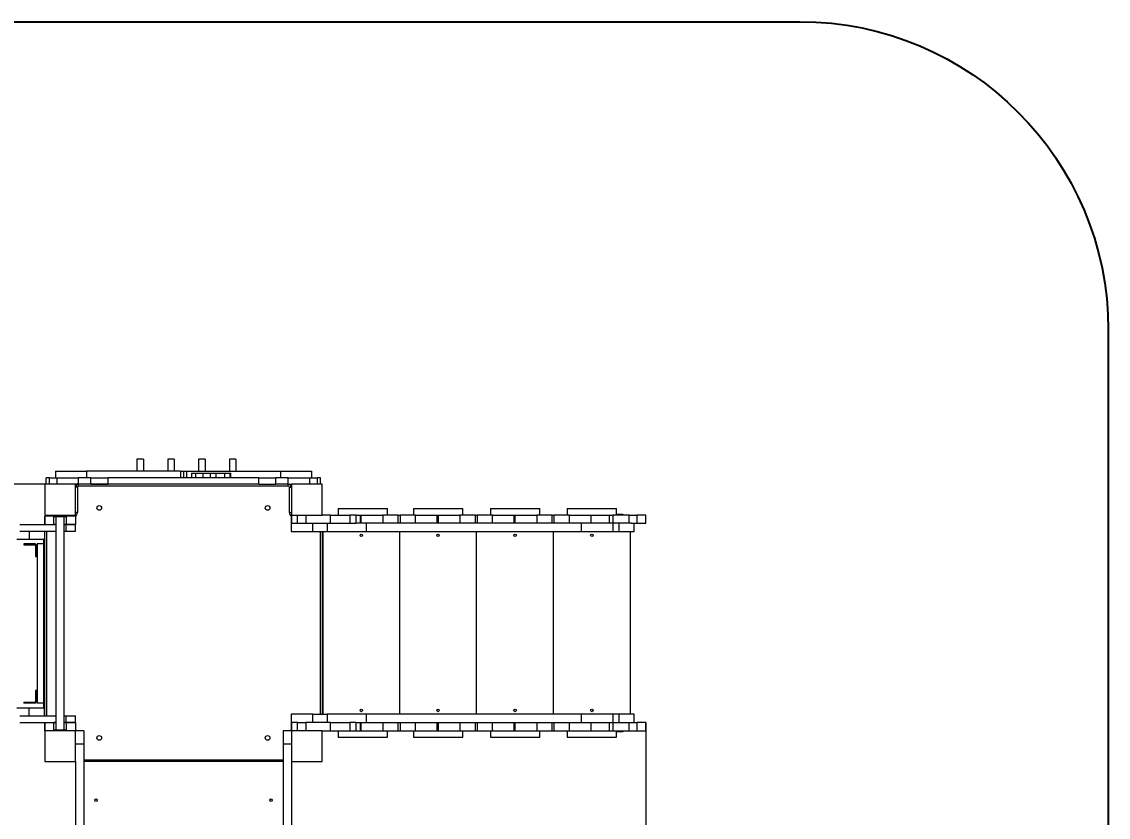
# Model space of a CAD drawing. Header units: millimetres. Extents: x -4998 to 3680, y -5971 to 4421.
# Drawn here: x 155 to 3680, y 1840 to 4421 of the extents above; entities that cross this region are included whole.
import ezdxf

# ---------------------------------------------------------------- set-up
doc = ezdxf.new("R2010")
doc.units = ezdxf.units.MM
for name, color, linetype in [('DIKOM_ЗОНА', 80, 'Continuous'), ('DIKOM_РАЗМЕР_ЗОНА', 7, 'Continuous'), ('DIKOM_РАЗМЕР_ОБЪЕКТА', 7, 'Continuous')]:
    doc.layers.add(name, color=color, linetype=linetype)
doc.styles.add('style1', font='arial.ttf', dxfattribs={"width": 0.8})
doc.dimstyles.new('1-50', dxfattribs={"dimtxt": 300, "dimasz": 200, "dimexe": 100, "dimexo": 0, "dimgap": 100, "dimtad": 1, "dimtxsty": 'style1', "dimcen": 200, "dimclrd": 7, "dimclre": 7, "dimclrt": 7, "dimadec": 1, "dimazin": 2, "dimtfac": 1, "dimtmove": 0, "dimatfit": 2, "dimfxl": 0, "dimlwd": 25, "dimlwe": 18, "dimarcsym": 0})

# ---------------------------------------------------------------- blocks, each defined once
blk = doc.blocks.new('*D11')
at = {"layer": 'Defpoints', "color": 0, "linetype": 'Continuous', "transparency": 16777216}
for p in [(-1781.3, 2741.4), (2179.6, 2147.4), (2179.6, -4027.2)]:
    blk.add_point(p, dxfattribs=at)
at = {"layer": 'DIKOM_РАЗМЕР_ОБЪЕКТА', "color": 7, "linetype": 'Continuous', "lineweight": 18, "transparency": 16777216}
for p, q in [((-1781.3, 2741.4), (-1781.3, -4127.2)), ((2179.6, 2147.4), (2179.6, -4127.2))]:
    blk.add_line(p, q, dxfattribs=at)
at = {"layer": 'DIKOM_РАЗМЕР_ОБЪЕКТА', "color": 7, "linetype": 'Continuous', "lineweight": 25, "transparency": 16777216}
blk.add_line((-1581.3, -4027.2), (1979.6, -4027.2), dxfattribs=at)
at = {"layer": 'DIKOM_РАЗМЕР_ОБЪЕКТА', "color": 7, "linetype": 'Continuous', "transparency": 16777216}
for points in [[(-1581.3, -3993.8), (-1581.3, -4060.5), (-1781.3, -4027.2)], [(1979.6, -3993.8), (1979.6, -4060.5), (2179.6, -4027.2)]]:
    blk.add_solid(points, dxfattribs=at)
at = {"layer": 'DIKOM_РАЗМЕР_ОБЪЕКТА', "color": 7, "linetype": 'Continuous', "lineweight": 15, "transparency": 16777216, "insert": (1158.3, -3774), "char_height": 300, "attachment_point": 5, "style": 'style1'}
blk.add_mtext('4000', dxfattribs=at)
blk = doc.blocks.new('*D12')
at = {"layer": 'Defpoints', "color": 0, "linetype": 'Continuous', "transparency": 16777216}
for p in [(891.1, 2920.5), (-2432.8, -2788.9), (1098.9, -2788.9)]:
    blk.add_point(p, dxfattribs=at)
at = {"layer": 'DIKOM_РАЗМЕР_ОБЪЕКТА', "color": 7, "linetype": 'Continuous', "lineweight": 18, "transparency": 16777216}
for p, q in [((891.1, 2920.5), (-2532.8, 2920.5)), ((1098.9, -2788.9), (-2532.8, -2788.9))]:
    blk.add_line(p, q, dxfattribs=at)
at = {"layer": 'DIKOM_РАЗМЕР_ОБЪЕКТА', "color": 7, "linetype": 'Continuous', "lineweight": 25, "transparency": 16777216}
blk.add_line((-2432.8, 2720.5), (-2432.8, -2588.9), dxfattribs=at)
at = {"layer": 'DIKOM_РАЗМЕР_ОБЪЕКТА', "color": 7, "linetype": 'Continuous', "transparency": 16777216}
for points in [[(-2466.1, 2720.5), (-2399.5, 2720.5), (-2432.8, 2920.5)], [(-2466.1, -2588.9), (-2399.5, -2588.9), (-2432.8, -2788.9)]]:
    blk.add_solid(points, dxfattribs=at)
at = {"layer": 'DIKOM_РАЗМЕР_ОБЪЕКТА', "color": 7, "linetype": 'Continuous', "lineweight": 15, "transparency": 16777216, "insert": (-2686, -658.8), "char_height": 300, "attachment_point": 5, "rotation": 90, "style": 'style1'}
blk.add_mtext('5700', dxfattribs=at)
blk = doc.blocks.new('*D13')
at = {"layer": 'Defpoints', "color": 0, "transparency": 16777216}
for p in [(2340.5, 4420.5), (-4548.1, -4788.9), (2340.5, -4788.9)]:
    blk.add_point(p, dxfattribs=at)
at = {"layer": 'DIKOM_РАЗМЕР_ЗОНА', "color": 7, "lineweight": 18, "transparency": 16777216}
for p, q in [((2340.5, 4420.5), (-4648.1, 4420.5)), ((2340.5, -4788.9), (-4648.1, -4788.9))]:
    blk.add_line(p, q, dxfattribs=at)
at = {"layer": 'DIKOM_РАЗМЕР_ЗОНА', "color": 7, "lineweight": 25, "transparency": 16777216}
blk.add_line((-4548.1, 4220.5), (-4548.1, -4588.9), dxfattribs=at)
at = {"layer": 'DIKOM_РАЗМЕР_ЗОНА', "color": 7, "transparency": 16777216}
for points in [[(-4581.4, 4220.5), (-4514.8, 4220.5), (-4548.1, 4420.5)], [(-4581.4, -4588.9), (-4514.8, -4588.9), (-4548.1, -4788.9)]]:
    blk.add_solid(points, dxfattribs=at)
at = {"layer": 'DIKOM_РАЗМЕР_ЗОНА', "color": 7, "transparency": 16777216, "insert": (-4801.3, -732.6), "char_height": 300, "attachment_point": 5, "rotation": 90, "style": 'style1'}
blk.add_mtext('9200', dxfattribs=at)
blk = doc.blocks.new('*D14')
at = {"layer": 'Defpoints', "color": 0, "transparency": 16777216}
for p in [(-3781.1, 2215.9), (3679.6, 287), (-3781.1, -5871.1)]:
    blk.add_point(p, dxfattribs=at)
at = {"layer": 'DIKOM_РАЗМЕР_ЗОНА', "color": 7, "lineweight": 18, "transparency": 16777216}
for p, q in [((-3781.1, 2215.9), (-3781.1, -5971.1)), ((3679.6, 287), (3679.6, -5971.1))]:
    blk.add_line(p, q, dxfattribs=at)
at = {"layer": 'DIKOM_РАЗМЕР_ЗОНА', "color": 7, "lineweight": 25, "transparency": 16777216}
blk.add_line((3479.6, -5871.1), (-3581.1, -5871.1), dxfattribs=at)
at = {"layer": 'DIKOM_РАЗМЕР_ЗОНА', "color": 7, "transparency": 16777216}
for points in [[(-3581.1, -5837.8), (-3581.1, -5904.5), (-3781.1, -5871.1)], [(3479.6, -5837.8), (3479.6, -5904.5), (3679.6, -5871.1)]]:
    blk.add_solid(points, dxfattribs=at)
at = {"layer": 'DIKOM_РАЗМЕР_ЗОНА', "color": 7, "transparency": 16777216, "insert": (1305.9, -5618), "char_height": 300, "attachment_point": 5, "style": 'style1'}
blk.add_mtext('7500', dxfattribs=at)

msp = doc.modelspace()

# ---------------------------------------------------------------- linework, layer by layer
at = {"color": 7, "linetype": 'Continuous', "lineweight": 15}
for p, q in [((549.79, 3001.352), (528.79, 3001.352)), ((528.79, 3001.352), (528.79, 3000.442)), ((528.79, 3000.442), (528.79, 2962.352)), ((549.79, 3001.352), (549.79, 3000.442)), ((549.79, 3000.442), (549.79, 2962.352)), ((649.79, 3001.352), (628.79, 3001.352)), ((628.79, 3001.352), (628.79, 3000.442)), ((628.79, 3000.442), (628.79, 2962.352)), ((649.79, 3001.352), (649.79, 3000.442)), ((649.79, 3000.442), (649.79, 2962.352)), ((749.79, 3001.352), (728.79, 3001.352)), ((728.79, 3001.352), (728.79, 3000.442)), ((728.79, 3000.442), (728.79, 2962.352)), ((749.79, 3001.352), (749.79, 3000.442)), ((749.79, 3000.442), (749.79, 2962.352)), ((849.79, 3001.352), (828.79, 3001.352)), ((828.79, 3001.352), (828.79, 3000.442)), ((828.79, 3000.442), (828.79, 2962.352)), ((849.79, 3001.352), (849.79, 3000.442)), ((849.79, 3000.442), (849.79, 2962.352)), ((264.79, 2962.352), (264.79, 2941.352)), ((264.79, 2962.352), (364.79, 2962.352)), ((364.79, 2962.352), (364.79, 2941.352)), ((669.79, 2962.352), (364.79, 2962.352)), ((669.79, 2962.352), (669.79, 2941.352)), ((669.79, 2962.352), (679.79, 2962.352)), ((679.79, 2962.352), (679.79, 2941.352)), ((679.79, 2962.352), (689.79, 2962.352)), ((689.79, 2962.352), (689.79, 2941.352)), ((689.79, 2962.352), (994.79, 2962.352)), ((994.79, 2962.352), (994.79, 2941.352)), ((994.79, 2962.352), (1094.79, 2962.352)), ((1094.79, 2962.352), (1094.79, 2941.352)), ((234.79, 2920.352), (234.79, 2941.352)), ((244.79, 2941.352), (234.79, 2941.352)), ((244.79, 2920.352), (244.79, 2941.352)), ((244.79, 2941.352), (269.79, 2941.352)), ((269.79, 2920.352), (269.79, 2941.352)), ((269.79, 2941.352), (339.79, 2941.352)), ((339.79, 2920.352), (339.79, 2941.352)), ((379.79, 2941.352), (339.79, 2941.352)), ((379.79, 2920.352), (379.79, 2941.352)), ((379.79, 2941.352), (435.061, 2941.352)), ((435.061, 2920.352), (435.061, 2941.352)), ((924.518, 2941.352), (435.061, 2941.352)), ((705.533, 2956.352), (705.533, 2941.352)), ((705.533, 2956.352), (718.605, 2956.352)), ((718.605, 2956.352), (718.605, 2941.352)), ((718.605, 2956.352), (742.394, 2956.352)), ((742.394, 2956.352), (742.394, 2941.352)), ((742.394, 2956.352), (766.952, 2956.352)), ((766.952, 2956.352), (766.952, 2941.352)), ((766.952, 2956.352), (784.821, 2956.352)), ((784.821, 2956.352), (784.821, 2941.352)), ((784.821, 2956.352), (812.535, 2956.352)), ((812.535, 2956.352), (812.535, 2941.352)), ((812.535, 2956.352), (830.422, 2956.352)), ((830.422, 2956.352), (830.422, 2941.352)), ((830.422, 2956.352), (833.111, 2956.352)), ((833.111, 2941.352), (833.111, 2956.352)), ((924.518, 2920.352), (924.518, 2941.352)), ((924.518, 2941.352), (979.79, 2941.352)), ((979.79, 2920.352), (979.79, 2941.352)), ((1019.79, 2941.352), (979.79, 2941.352)), ((1019.79, 2920.352), (1019.79, 2941.352)), ((1019.79, 2941.352), (1089.79, 2941.352)), ((1089.79, 2920.352), (1089.79, 2941.352)), ((1089.79, 2941.352), (1114.79, 2941.352)), ((1124.79, 2941.352), (1114.79, 2941.352)), ((1114.79, 2920.352), (1114.79, 2941.352)), ((1124.79, 2920.352), (1124.79, 2941.352)), ((329.79, 2920.352), (229.79, 2920.352)), ((229.79, 2920.352), (229.79, 2820.352)), ((329.79, 2920.352), (339.79, 2920.352)), ((329.79, 2820.352), (329.79, 2920.352)), ((335.79, 2910.352), (329.79, 2910.352)), ((335.79, 2910.352), (335.79, 2828.352)), ((379.79, 2920.352), (339.79, 2920.352)), ((339.79, 2914.352), (339.79, 2920.352)), ((1019.79, 2914.352), (339.79, 2914.352)), ((379.79, 2920.352), (435.061, 2920.352)), ((924.518, 2920.352), (435.061, 2920.352)), ((924.518, 2920.352), (979.79, 2920.352)), ((1019.79, 2920.352), (979.79, 2920.352)), ((1019.79, 2920.352), (1029.79, 2920.352)), ((1019.79, 2914.352), (1019.79, 2920.352)), ((1023.79, 2828.352), (1023.79, 2910.352)), ((1023.79, 2910.352), (1029.79, 2910.352)), ((1029.79, 2920.352), (1029.79, 2820.352)), ((1129.79, 2920.352), (1029.79, 2920.352)), ((1129.79, 2820.352), (1129.79, 2920.352)), ((229.79, 2820.352), (329.79, 2820.352)), ((239.79, 2816.352), (239.79, 2820.352)), ((321.79, 2816.352), (321.79, 2820.352)), ((335.79, 2828.352), (329.79, 2828.352)), ((1023.79, 2828.352), (1029.79, 2828.352)), ((1029.618, 2820.352), (1029.618, 2793.352)), ((1029.79, 2820.352), (1029.618, 2820.352)), ((1029.79, 2820.352), (1029.79, 2793.352)), ((1029.79, 2820.352), (1129.79, 2820.352)), ((1049.79, 2793.352), (1049.79, 2820.352)), ((1076.973, 2820.352), (1076.973, 2793.352)), ((1156.797, 2820.352), (1129.79, 2820.352)), ((1156.797, 2793.352), (1156.797, 2820.352)), ((1156.797, 2820.352), (1219.9, 2820.352)), ((1181.397, 2841.352), (1181.397, 2820.352)), ((1181.397, 2841.352), (1341.397, 2841.352)), ((1219.9, 2820.352), (1219.9, 2793.352)), ((1240.076, 2820.352), (1219.9, 2820.352)), ((1240.076, 2793.352), (1240.076, 2820.352)), ((1240.076, 2820.352), (1253.618, 2820.352)), ((1253.618, 2793.352), (1253.618, 2820.352)), ((1253.618, 2820.352), (1256.618, 2820.352)), ((1256.618, 2793.352), (1256.618, 2820.352)), ((1256.618, 2820.352), (1326.618, 2820.352)), ((1326.618, 2820.352), (1326.618, 2793.352)), ((1376.618, 2820.352), (1326.618, 2820.352)), ((1341.397, 2820.352), (1341.397, 2841.352)), ((1376.618, 2793.352), (1376.618, 2820.352)), ((1376.618, 2820.352), (1382.618, 2820.352)), ((1382.618, 2820.352), (1382.618, 2793.352)), ((1432.618, 2820.352), (1382.618, 2820.352)), ((1425.618, 2841.352), (1425.618, 2820.352)), ((1425.618, 2841.352), (1585.618, 2841.352)), ((1432.618, 2793.352), (1432.618, 2820.352)), ((1432.618, 2820.352), (1502.618, 2820.352)), ((1502.618, 2793.352), (1502.618, 2820.352)), ((1502.618, 2820.352), (1506.618, 2820.352)), ((1506.618, 2793.352), (1506.618, 2820.352)), ((1506.618, 2820.352), (1576.618, 2820.352)), ((1576.618, 2820.352), (1576.618, 2793.352)), ((1626.618, 2820.352), (1576.618, 2820.352)), ((1585.618, 2820.352), (1585.618, 2841.352)), ((1626.618, 2793.352), (1626.618, 2820.352)), ((1626.618, 2820.352), (1632.618, 2820.352)), ((1632.618, 2820.352), (1632.618, 2793.352)), ((1682.618, 2820.352), (1632.618, 2820.352)), ((1675.618, 2841.352), (1675.618, 2820.352)), ((1675.618, 2841.352), (1835.618, 2841.352)), ((1682.618, 2793.352), (1682.618, 2820.352)), ((1682.618, 2820.352), (1752.618, 2820.352)), ((1752.618, 2793.352), (1752.618, 2820.352)), ((1752.618, 2820.352), (1755.618, 2820.352)), ((1755.618, 2793.352), (1755.618, 2820.352)), ((1755.618, 2820.352), (1825.618, 2820.352)), ((1825.618, 2820.352), (1825.618, 2793.352)), ((1875.618, 2820.352), (1825.618, 2820.352)), ((1835.618, 2820.352), (1835.618, 2841.352)), ((1875.618, 2793.352), (1875.618, 2820.352)), ((1875.618, 2820.352), (1881.618, 2820.352)), ((1881.618, 2820.352), (1881.618, 2793.352)), ((1931.618, 2820.352), (1881.618, 2820.352)), ((1924.618, 2841.352), (1924.618, 2820.352)), ((1924.618, 2841.352), (2084.618, 2841.352)), ((1931.618, 2793.352), (1931.618, 2820.352)), ((1931.618, 2820.352), (2002.668, 2820.352)), ((2002.668, 2793.352), (2002.668, 2820.352)), ((2002.668, 2820.352), (2061.579, 2820.352)), ((2061.579, 2793.352), (2061.579, 2820.352)), ((2061.579, 2820.352), (2072.367, 2820.352)), ((2072.367, 2820.352), (2072.367, 2793.352)), ((2125.302, 2820.352), (2072.367, 2820.352)), ((2084.618, 2820.352), (2084.618, 2841.352)), ((2084.618, 2823.352), (2104.618, 2823.352)), ((2104.618, 2823.352), (2104.618, 2820.352)), ((2125.302, 2793.352), (2125.302, 2820.352)), ((2125.302, 2820.352), (2150.489, 2820.352)), ((2150.489, 2820.352), (2150.489, 2793.352)), ((2179.618, 2820.352), (2150.489, 2820.352)), ((2179.618, 2793.352), (2179.618, 2820.352)), ((148.639, 2789.352), (266.29, 2789.352)), ((229.783, 2816.352), (229.783, 2789.352)), ((229.793, 2816.352), (229.783, 2816.352)), ((229.793, 2789.352), (229.793, 2816.352)), ((259.793, 2816.352), (229.793, 2816.352)), ((259.79, 2814.352), (259.79, 2818.352)), ((299.79, 2818.352), (259.79, 2818.352)), ((299.79, 2814.352), (259.79, 2814.352)), ((259.793, 2789.352), (259.793, 2814.352)), ((266.29, 2789.352), (259.793, 2789.352)), ((266.29, 2814.352), (266.29, 2122.352)), ((293.29, 2122.352), (293.29, 2814.352)), ((299.79, 2789.352), (293.29, 2789.352)), ((293.29, 2789.352), (299.79, 2789.352)), ((299.79, 2814.352), (299.79, 2818.352)), ((299.79, 2816.352), (299.79, 2789.352)), ((299.79, 2816.352), (299.79, 2816.352)), ((329.79, 2816.352), (299.79, 2816.352)), ((329.79, 2789.352), (299.79, 2789.352)), ((299.79, 2768.352), (299.79, 2789.352)), ((299.79, 2789.352), (329.789, 2789.352)), ((329.789, 2768.352), (329.789, 2789.352)), ((329.79, 2816.352), (329.79, 2789.352)), ((1029.618, 2793.352), (1029.618, 2766.352)), ((1029.79, 2793.352), (1029.618, 2793.352)), ((1029.79, 2793.352), (1049.79, 2793.352)), ((1049.79, 2793.352), (1076.973, 2793.352)), ((1076.973, 2793.352), (1156.797, 2793.352)), ((1099.618, 2766.352), (1099.618, 2793.352)), ((1145.639, 2793.352), (1145.639, 2766.352)), ((1156.797, 2793.352), (1219.9, 2793.352)), ((1219.9, 2793.352), (1239.282, 2793.352)), ((1272.163, 2793.352), (1239.282, 2793.352)), ((1272.163, 2793.352), (1272.163, 2766.352)), ((1970.208, 2793.352), (1272.163, 2793.352)), ((1970.208, 2793.352), (1970.208, 2766.352)), ((2072.077, 2793.352), (1970.208, 2793.352)), ((2072.077, 2793.352), (2072.077, 2766.352)), ((2092.205, 2793.352), (2072.077, 2793.352)), ((2092.205, 2793.352), (2092.205, 2766.352)), ((2131.972, 2793.352), (2092.205, 2793.352)), ((2131.972, 2793.352), (2150.489, 2793.352)), ((2140.863, 2793.352), (2140.863, 2766.352)), ((2141.511, 2766.352), (2141.511, 2793.352)), ((2150.489, 2793.352), (2179.618, 2793.352)), ((148.639, 2768.352), (266.29, 2768.352)), ((179.436, 2768.352), (179.436, 2741.352)), ((229.471, 2768.352), (229.471, 2741.352)), ((229.79, 2168.352), (229.79, 2768.352)), ((235.79, 2768.352), (235.79, 2168.352)), ((293.29, 2768.352), (299.79, 2768.352)), ((299.79, 2768.352), (329.789, 2768.352)), ((1029.618, 2766.352), (1099.618, 2766.352)), ((1099.618, 2766.352), (1145.639, 2766.352)), ((1123.79, 2174.352), (1123.79, 2766.352)), ((1129.79, 2766.352), (1129.79, 2174.352)), ((1131.618, 2766.352), (1131.618, 2174.352)), ((1145.639, 2766.352), (1272.163, 2766.352)), ((1272.163, 2766.352), (1970.208, 2766.352)), ((1381.618, 2174.352), (1381.618, 2766.352)), ((1630.618, 2174.352), (1630.618, 2766.352)), ((1880.618, 2174.352), (1880.618, 2766.352)), ((1970.208, 2766.352), (2072.077, 2766.352)), ((2072.077, 2766.352), (2092.205, 2766.352)), ((2092.205, 2766.352), (2140.863, 2766.352)), ((2129.618, 2174.352), (2129.618, 2766.352)), ((2140.863, 2766.352), (2141.511, 2766.352)), ((179.436, 2741.352), (139.616, 2741.352)), ((161.755, 2726.352), (161.755, 2723.352)), ((197.755, 2726.352), (161.755, 2726.352)), ((161.755, 2723.352), (197.755, 2723.352)), ((229.471, 2741.352), (179.436, 2741.352)), ((199.755, 2721.352), (199.755, 2685.352)), ((202.755, 2685.352), (202.755, 2721.352)), ((204.755, 2726.352), (204.755, 2210.352)), ((225.755, 2726.352), (204.755, 2726.352)), ((225.755, 2726.352), (225.755, 2210.352)), ((226.468, 2195.352), (226.468, 2741.352)), ((229.468, 2195.352), (229.468, 2741.352)), ((199.755, 2685.352), (202.755, 2685.352)), ((199.755, 2251.352), (199.755, 2215.352)), ((202.755, 2251.352), (199.755, 2251.352)), ((202.755, 2215.352), (202.755, 2251.352)), ((139.616, 2195.352), (179.436, 2195.352)), ((161.755, 2213.352), (161.755, 2210.352)), ((161.755, 2213.352), (197.755, 2213.352)), ((197.755, 2210.352), (161.755, 2210.352)), ((179.436, 2168.352), (179.436, 2195.352)), ((179.436, 2195.352), (229.471, 2195.352)), ((225.755, 2210.352), (204.755, 2210.352)), ((229.471, 2168.352), (229.471, 2195.352)), ((148.639, 2168.352), (266.29, 2168.352)), ((293.29, 2168.352), (299.79, 2168.352)), ((299.79, 2147.352), (299.79, 2168.352)), ((299.79, 2168.352), (329.789, 2168.352)), ((329.789, 2147.352), (329.789, 2168.352)), ((1029.618, 2174.352), (1029.618, 2147.352)), ((1099.618, 2174.352), (1029.618, 2174.352)), ((1099.618, 2147.352), (1099.618, 2174.352)), ((1099.618, 2174.352), (1145.639, 2174.352)), ((1145.639, 2174.352), (1145.639, 2147.352)), ((1272.163, 2174.352), (1145.639, 2174.352)), ((1272.163, 2174.352), (1272.163, 2147.352)), ((1970.208, 2174.352), (1272.163, 2174.352)), ((1970.208, 2174.352), (1970.208, 2147.352)), ((2072.077, 2174.352), (1970.208, 2174.352)), ((2072.077, 2174.352), (2072.077, 2147.352)), ((2092.205, 2174.352), (2072.077, 2174.352)), ((2092.205, 2174.352), (2092.205, 2147.352)), ((2140.863, 2174.352), (2092.205, 2174.352)), ((2140.863, 2174.352), (2140.863, 2147.352)), ((2141.511, 2174.352), (2140.863, 2174.352)), ((2141.511, 2147.352), (2141.511, 2174.352)), ((148.639, 2147.352), (266.29, 2147.352)), ((229.783, 2147.352), (229.783, 2120.352)), ((229.79, 2120.352), (229.783, 2120.352)), ((329.79, 2120.352), (229.79, 2120.352)), ((229.79, 2120.352), (229.79, 2020.352)), ((229.793, 2120.352), (229.793, 2147.352)), ((259.79, 2120.352), (259.79, 2122.352)), ((299.79, 2122.352), (259.79, 2122.352)), ((266.29, 2147.352), (259.793, 2147.352)), ((259.793, 2122.352), (259.793, 2147.352)), ((299.79, 2147.352), (293.29, 2147.352)), ((293.29, 2147.352), (299.79, 2147.352)), ((299.79, 2147.352), (299.79, 2120.352)), ((329.79, 2147.352), (299.79, 2147.352)), ((299.79, 2147.352), (329.789, 2147.352)), ((299.79, 2120.352), (299.79, 2122.352)), ((329.79, 2147.352), (329.79, 2120.352)), ((356.79, 2120.352), (329.79, 2120.352)), ((329.79, 2020.352), (329.79, 2120.352)), ((356.79, 2120.352), (356.79, 2076.583)), ((1029.79, 2120.352), (1002.79, 2120.352)), ((1002.79, 2120.352), (1002.79, 2076.583)), ((1029.618, 2147.352), (1029.79, 2147.352)), ((1029.618, 2147.352), (1029.618, 2120.352)), ((1029.79, 2147.352), (1029.79, 2120.352)), ((1049.79, 2147.352), (1029.79, 2147.352)), ((1029.79, 2120.352), (1029.79, 2020.352)), ((1129.79, 2120.352), (1029.79, 2120.352)), ((1049.79, 2120.352), (1049.79, 2147.352)), ((1049.79, 2147.352), (1076.973, 2147.352)), ((1076.973, 2147.352), (1076.973, 2120.352)), ((1156.797, 2147.352), (1076.973, 2147.352)), ((1129.79, 2120.352), (1156.797, 2120.352)), ((1129.79, 2020.352), (1129.79, 2120.352)), ((1156.797, 2120.352), (1156.797, 2147.352)), ((1156.797, 2147.352), (1219.9, 2147.352)), ((1156.797, 2120.352), (1219.9, 2120.352)), ((1181.397, 2120.352), (1181.397, 2099.352)), ((1219.9, 2147.352), (1219.9, 2120.352)), ((1239.282, 2147.352), (1219.9, 2147.352)), ((1219.9, 2120.352), (1240.076, 2120.352)), ((1239.282, 2147.352), (1272.163, 2147.352)), ((1240.076, 2120.352), (1240.076, 2147.352)), ((1240.076, 2120.352), (1253.618, 2120.352)), ((1253.618, 2120.352), (1253.618, 2147.352)), ((1253.618, 2120.352), (1256.618, 2120.352)), ((1256.618, 2120.352), (1256.618, 2147.352)), ((1256.618, 2120.352), (1326.618, 2120.352)), ((1272.163, 2147.352), (1970.208, 2147.352)), ((1326.618, 2147.352), (1326.618, 2120.352)), ((1326.618, 2120.352), (1376.618, 2120.352)), ((1341.397, 2099.352), (1341.397, 2120.352)), ((1376.618, 2120.352), (1376.618, 2147.352)), ((1376.618, 2120.352), (1382.618, 2120.352)), ((1382.618, 2147.352), (1382.618, 2120.352)), ((1382.618, 2120.352), (1432.618, 2120.352)), ((1425.618, 2120.352), (1425.618, 2099.352)), ((1432.618, 2120.352), (1432.618, 2147.352)), ((1432.618, 2120.352), (1502.618, 2120.352)), ((1502.618, 2120.352), (1502.618, 2147.352)), ((1502.618, 2120.352), (1506.618, 2120.352)), ((1506.618, 2120.352), (1506.618, 2147.352)), ((1506.618, 2120.352), (1576.618, 2120.352)), ((1576.618, 2147.352), (1576.618, 2120.352)), ((1576.618, 2120.352), (1626.618, 2120.352)), ((1585.618, 2099.352), (1585.618, 2120.352)), ((1626.618, 2120.352), (1626.618, 2147.352)), ((1626.618, 2120.352), (1632.618, 2120.352)), ((1632.618, 2147.352), (1632.618, 2120.352)), ((1632.618, 2120.352), (1682.618, 2120.352)), ((1675.618, 2120.352), (1675.618, 2099.352)), ((1682.618, 2120.352), (1682.618, 2147.352)), ((1682.618, 2120.352), (1752.618, 2120.352)), ((1752.618, 2120.352), (1752.618, 2147.352)), ((1752.618, 2120.352), (1755.618, 2120.352)), ((1755.618, 2120.352), (1755.618, 2147.352)), ((1755.618, 2120.352), (1825.618, 2120.352)), ((1825.618, 2147.352), (1825.618, 2120.352)), ((1825.618, 2120.352), (1875.618, 2120.352)), ((1835.618, 2099.352), (1835.618, 2120.352)), ((1875.618, 2120.352), (1875.618, 2147.352)), ((1875.618, 2120.352), (1881.618, 2120.352)), ((1881.618, 2147.352), (1881.618, 2120.352)), ((1881.618, 2120.352), (1931.618, 2120.352)), ((1924.618, 2120.352), (1924.618, 2099.352)), ((1931.618, 2120.352), (1931.618, 2147.352)), ((1931.618, 2120.352), (2002.668, 2120.352)), ((1970.208, 2147.352), (2072.077, 2147.352)), ((2002.668, 2120.352), (2002.668, 2147.352)), ((2002.668, 2120.352), (2061.579, 2120.352)), ((2061.579, 2120.352), (2061.579, 2147.352)), ((2061.579, 2120.352), (2072.367, 2120.352)), ((2072.077, 2147.352), (2092.205, 2147.352)), ((2072.367, 2147.352), (2072.367, 2120.352)), ((2072.367, 2120.352), (2125.302, 2120.352)), ((2084.618, 2099.352), (2084.618, 2120.352)), ((2104.618, 2117.352), (2084.618, 2117.352)), ((2092.205, 2147.352), (2131.972, 2147.352)), ((2104.618, 2120.352), (2104.618, 2117.352)), ((2125.302, 2120.352), (2125.302, 2147.352)), ((2125.302, 2120.352), (2150.489, 2120.352)), ((2131.972, 2147.352), (2150.489, 2147.352)), ((2150.489, 2147.352), (2150.489, 2120.352)), ((2179.618, 2147.352), (2150.489, 2147.352)), ((2150.489, 2120.352), (2179.618, 2120.352)), ((2179.618, 2120.352), (2179.618, 2147.352)), ((1181.397, 2099.352), (1341.397, 2099.352)), ((1425.618, 2099.352), (1585.618, 2099.352)), ((1675.618, 2099.352), (1824.01, 2099.352)), ((1824.01, 2099.352), (1835.618, 2099.352)), ((1924.618, 2099.352), (2084.618, 2099.352)), ((356.79, 2076.583), (329.79, 2076.583)), ((356.79, 2076.583), (356.79, 1575.216)), ((1029.79, 2076.583), (1002.79, 2076.583)), ((1002.79, 2076.583), (1002.79, 1575.216)), ((229.79, 2020.352), (329.79, 2020.352)), ((329.79, 2020.352), (329.79, 1575.216)), ((356.79, 2026.352), (1002.79, 2026.352)), ((1002.79, 2020.352), (356.79, 2020.352)), ((1002.79, 2020.35), (356.79, 2020.35)), ((1029.79, 2020.352), (1029.79, 1575.216)), ((1029.79, 2020.352), (1129.79, 2020.352))]:
    msp.add_line(p, q, dxfattribs=at)
for centre, radius in [((406.79, 2843.352), 7.5), ((952.79, 2843.352), 7.5), ((1256.618, 2754.352), 4), ((1505.618, 2754.352), 4), ((1755.618, 2754.352), 4), ((2004.618, 2754.352), 4), ((1256.618, 2186.352), 4), ((1505.618, 2186.352), 4), ((1755.618, 2186.352), 4), ((2004.618, 2186.352), 4), ((406.79, 2097.352), 7.5), ((952.79, 2097.352), 7.5), ((395.79, 1895.349), 4), ((963.79, 1895.349), 4)]:
    msp.add_circle(centre, radius, dxfattribs=at)
for centre, radius, start, end in [((339.79, 2910.352), 10, 90, 180), ((339.79, 2910.352), 4, 90, 180), ((1019.79, 2910.352), 10, 0, 90), ((1019.79, 2910.352), 4, 0, 90), ((239.79, 2810.352), 10, 90, 143.130102), ((321.79, 2828.352), 14, 301.002719, 0), ((1037.79, 2828.352), 14, 180, 234.289425), ((197.755, 2721.352), 5, 0, 90), ((197.755, 2721.352), 2, 0, 90), ((197.755, 2215.352), 2, 270, 0), ((197.755, 2215.352), 5, 270, 0), ((321.79, 2112.352), 14, 34.849905, 55.150095), ((1037.79, 2112.352), 14, 125.710575, 145.150095)]:
    msp.add_arc(centre, radius, start, end, dxfattribs=at)
at = {"layer": 'DIKOM_ЗОНА', "color": 3}
msp.add_lwpolyline([(-1122.493, -1630.655, -0.32503798), (-1813.883, -679.466), (-1813.883, -325.054, 0.40942094), (-2797.493, 674.812, -0.40942094), (-3781.103, 1674.678), (-3781.103, 3420.534, -0.41421356), (-2781.103, 4420.534), (2679.618, 4420.534, -0.41421356), (3679.618, 3420.534), (3679.618, -734.256, -0.06895975), (3641.934, -1006.191), (3206.582, -2546.804, 0.06895975), (3168.897, -2818.739), (3168.897, -3788.91, -0.41421356), (2168.897, -4788.91), (568.897, -4788.91, -0.41421356), (-431.103, -3788.91), (-431.103, -2581.843, 0.32503798), (-1122.493, -1630.655)], format="xyb", dxfattribs=at)

# ---------------------------------------------------------------- dimensions: what is measured, and where the dimension line sits
at = {"layer": 'DIKOM_РАЗМЕР_ЗОНА', "color": 3}
dim = msp.add_linear_dim(base=(-4548.098, -4788.91), p1=(2340.49, 4420.534), p2=(2340.49, -4788.91), angle=90, text='9200', dimstyle='1-50', dxfattribs=at)
dim.commit()
dim.dimension.update_dxf_attribs({"geometry": '*D13', "text_midpoint": (-4548.098, -732.584), "dimtype": 160})
dim = msp.add_linear_dim(base=(-3781.103, -5871.136), p1=(3679.618, 286.959), p2=(-3781.103, 2215.854), text='7500', dimstyle='1-50', dxfattribs=at)
dim.commit()
dim.dimension.update_dxf_attribs({"geometry": '*D14', "text_midpoint": (1305.864, -5871.136), "dimtype": 160})
at = {"layer": 'DIKOM_РАЗМЕР_ОБЪЕКТА', "color": 7, "linetype": 'Continuous', "lineweight": 15}
dim = msp.add_linear_dim(base=(-2432.801, -2788.91), p1=(891.058, 2920.534), p2=(1098.897, -2788.91), angle=90, text='5700', dimstyle='1-50', dxfattribs=at)
dim.commit()
dim.dimension.update_dxf_attribs({"geometry": '*D12', "text_midpoint": (-2432.801, -658.825), "dimtype": 160})
dim = msp.add_linear_dim(base=(2179.618, -4027.158), p1=(-1781.318, 2741.352), p2=(2179.618, 2147.352), text='4000', dimstyle='1-50', dxfattribs=at)
dim.commit()
dim.dimension.update_dxf_attribs({"geometry": '*D11', "text_midpoint": (1158.285, -4027.158), "dimtype": 160})

doc.saveas('drawing.dxf')
